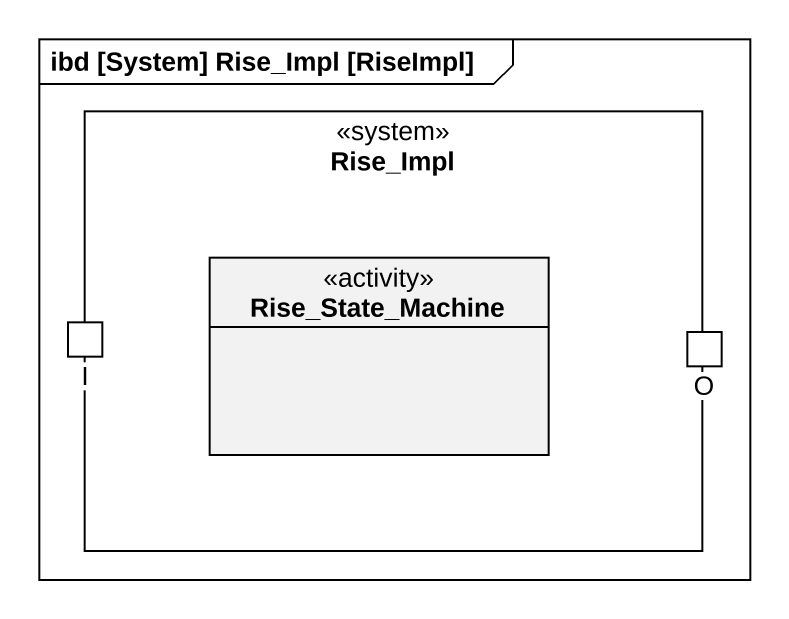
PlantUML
@startuml
mainframe ibd [System] Rise_Impl [RiseImpl]
allowmixing
hide circle
hide empty members
rectangle Rise_Impl <<system>> {
  port I <<port>>
  class Rise_State_Machine <<activity>>
  port "O" as O_ <<port>>
}
@enduml
